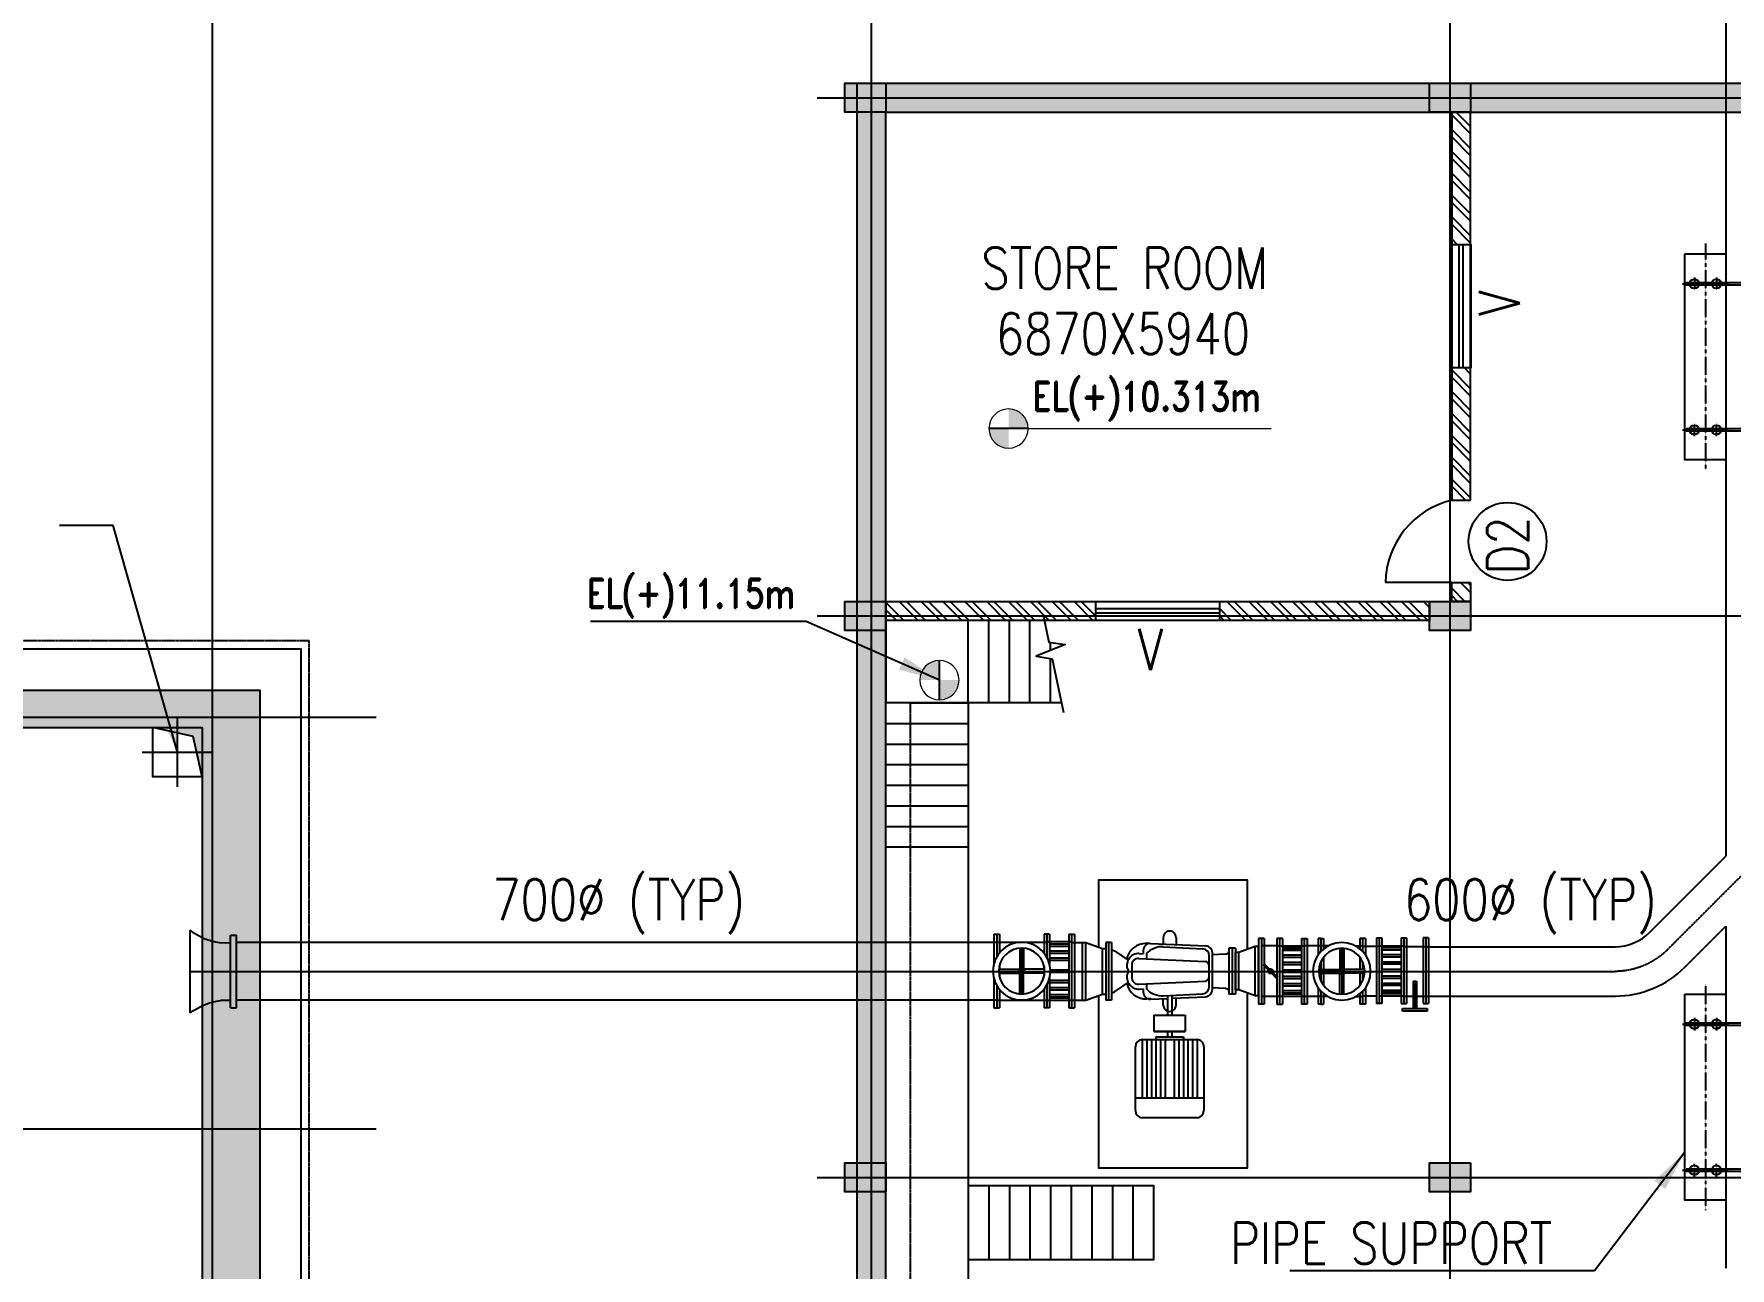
# Model space of a CAD drawing. Header units: millimetres. Extents: x -7644 to 230040, y 17031 to 222323.
# Drawn here: x 54782 to 75375, y 192252 to 207233 of the extents above; entities that cross this region are included whole.
import ezdxf

# ---------------------------------------------------------------- set-up
doc = ezdxf.new("R2010")
doc.units = ezdxf.units.MM
doc.header["$LTSCALE"] = 4
doc.header["$MEASUREMENT"] = 0
doc.linetypes.add('CENTER', pattern=[2, 1.25, -0.25, 0.25, -0.25])
doc.linetypes.add('HIDDEN', pattern=[0.375, 0.25, -0.125])
doc.layers.get('0').update_dxf_attribs({"color": 8})
for name, color, linetype in [('2MM', 2, 'Continuous'), ('3MM', 3, 'Continuous'), ('BRICK WALL', 1, 'Continuous'), ('CENTER', 252, 'CENTER'), ('DIM', 8, 'Continuous'), ('DIM LAYER', 8, 'Continuous'), ('GD NAME', 6, 'CENTER'), ('GRID', 8, 'CENTER'), ('HATCH', 253, 'Continuous'), ('MOTOR', 252, 'Continuous'), ('PCC', 8, 'HIDDEN'), ('PIPE LINE(MOTOR)', 142, 'Continuous'), ('RCC WALL', 7, 'Continuous'), ('txt-2', 7, 'Continuous')]:
    doc.layers.add(name, color=color, linetype=linetype)
doc.layers.add('C - E - Text 2.5', color=3, linetype='CENTER', lineweight=35)
doc.layers.add('Object', color=7, linetype='Continuous', lineweight=0)
doc.styles.add('Mano', font='romand.shx', dxfattribs={"height": 3})
doc.styles.add('ROMANS', font='ROMANS')
doc.dimstyles.new('1-75N', dxfattribs={"dimscale": 75, "dimtxt": 5, "dimasz": 5, "dimexe": 1.25, "dimexo": 1.25, "dimgap": 1.25, "dimtad": 1, "dimdec": 0, "dimdsep": 46, "dimtxsty": 'ROMANS', "dimcen": 1, "dimclrd": 8, "dimclre": 8, "dimclrt": 5, "dimadec": 0, "dimazin": 0, "dimtfac": 1, "dimtdec": 0, "dimtmove": 0, "dimatfit": 3, "dimfxl": 1, "dimarcsym": 0})

# ---------------------------------------------------------------- blocks, each defined once
blk = doc.blocks.new('MECH')
at = {"layer": 'CENTER', "elevation": 0}
blk.add_lwpolyline([(-25000, 4215), (-25001, -13083, -0.198924), (-25264, -13719), (-26675, -15130)], format="xyb", dxfattribs=at)
at = {"layer": 'MOTOR'}
for p, q in [((-25453, -5543), (-25453, -5609)), ((-25453, -5543), (-25100, -5543)), ((-24908, -5543), (-24557, -5543)), ((-24557, -5543), (-24557, -5609)), ((-25453, -5576), (-25178, -5576)), ((-25453, -5609), (-25226, -5609)), ((-25354, -5576), (-25354, -6186)), ((-25073, -5609), (-25027, -5609)), ((-25027, -5601), (-25027, -5857)), ((-24981, -5601), (-24981, -5851)), ((-24981, -5609), (-24934, -5609)), ((-24829, -5576), (-24557, -5576)), ((-24781, -5609), (-24557, -5609)), ((-24653, -5576), (-24653, -6186)), ((-25283, -5879), (-24725, -5879)), ((-25282, -5856), (-25026, -5856)), ((-25282, -5902), (-25026, -5902)), ((-25027, -6157), (-25027, -5902)), ((-24726, -5856), (-24982, -5856)), ((-24726, -5902), (-24982, -5902)), ((-24981, -6157), (-24981, -5902)), ((-25453, -6219), (-25453, -6153)), ((-25453, -6153), (-25222, -6153)), ((-25059, -6153), (-25027, -6153)), ((-25059, -6153), (-25027, -6153)), ((-24981, -6153), (-24949, -6153)), ((-24786, -6153), (-24557, -6153)), ((-24557, -6219), (-24557, -6153)), ((-25453, -6186), (-25172, -6186)), ((-25453, -6219), (-25088, -6219)), ((-25361, -6486), (-25361, -6186)), ((-25333, -6453), (-25333, -6219)), ((-25332, -6453), (-25332, -6219)), ((-25305, -6453), (-25305, -6219)), ((-25248, -6453), (-25248, -6219)), ((-25220, -6453), (-25220, -6219)), ((-25160, -6453), (-25160, -6219)), ((-25132, -6453), (-25132, -6219)), ((-25017, -6453), (-25017, -6229)), ((-24989, -6453), (-24989, -6229)), ((-24920, -6219), (-24557, -6219)), ((-24889, -6453), (-24889, -6219)), ((-24861, -6453), (-24861, -6219)), ((-24835, -6186), (-24557, -6186)), ((-24801, -6453), (-24801, -6219)), ((-24774, -6453), (-24774, -6219)), ((-24717, -6453), (-24717, -6219)), ((-24689, -6453), (-24689, -6219)), ((-24675, -6453), (-24675, -6219)), ((-24647, -6486), (-24647, -6186)), ((-25453, -6453), (-25453, -6519)), ((-25453, -6453), (-24557, -6453)), ((-25453, -6486), (-24557, -6486)), ((-25453, -6519), (-24557, -6519)), ((-25351, -6486), (-25351, -6619)), ((-24651, -6486), (-24651, -6619)), ((-24557, -6453), (-24557, -6519)), ((-25351, -6619), (-25351, -6660)), ((-24651, -6619), (-25351, -6619)), ((-25351, -6660), (-25278, -6860)), ((-24651, -6660), (-25351, -6660)), ((-24651, -6660), (-24726, -6860)), ((-24651, -6619), (-24651, -6660)), ((-25351, -6971), (-25351, -6900)), ((-25351, -6900), (-24653, -6900)), ((-25351, -6935), (-24653, -6935)), ((-25351, -6971), (-24653, -6971)), ((-25278, -6860), (-25278, -6900)), ((-24726, -6860), (-25278, -6860)), ((-24726, -6860), (-24726, -6900)), ((-24653, -6971), (-24653, -6900)), ((-25252, -7006), (-25139, -7172)), ((-24752, -7006), (-24865, -7172)), ((-25340, -7444), (-25340, -7376)), ((-25254, -7356), (-25215, -7356)), ((-25219, -7307), (-25215, -7356)), ((-25214, -7393), (-25153, -7393)), ((-25159, -7303), (-25121, -8106)), ((-25073, -7215), (-24932, -7215)), ((-24846, -7303), (-24884, -8106)), ((-24852, -7393), (-24791, -7393)), ((-24786, -7307), (-24790, -7356)), ((-24790, -7356), (-24751, -7356)), ((-24667, -7447), (-24666, -7378)), ((-24173, -7343), (-23463, -7343)), ((-24173, -7343), (-24173, -8008)), ((-24173, -7399), (-23463, -7399)), ((-23311, -7260), (-24087, -7260)), ((-23463, -8091), (-23463, -7260)), ((-23225, -8008), (-23225, -7343)), ((-25410, -7598), (-25338, -7598)), ((-25340, -7444), (-25311, -8117)), ((-25300, -7596), (-25275, -8080)), ((-24705, -7596), (-24730, -8080)), ((-24665, -7444), (-24670, -7648)), ((-24595, -7598), (-24667, -7598)), ((-24471, -7485), (-24272, -7485)), ((-24471, -7485), (-24471, -7866)), ((-24471, -7485), (-24471, -7866)), ((-24272, -7866), (-24272, -7485)), ((-24272, -7485), (-24272, -7866)), ((-24206, -7509), (-23463, -7509)), ((-24206, -7509), (-24206, -7842)), ((-24173, -7454), (-23463, -7454)), ((-24173, -7565), (-23463, -7565)), ((-25410, -7753), (-25328, -7753)), ((-24713, -7703), (-24471, -7703)), ((-24709, -7648), (-24471, -7648)), ((-24674, -7703), (-24694, -8117)), ((-24595, -7753), (-24677, -7753)), ((-24272, -7648), (-24206, -7648)), ((-24272, -7703), (-24206, -7703)), ((-24173, -7620), (-23463, -7620)), ((-24173, -7731), (-23463, -7731)), ((-24173, -7786), (-23463, -7786)), ((-24471, -7866), (-24272, -7866)), ((-24206, -7842), (-23463, -7842)), ((-24173, -7897), (-23463, -7897)), ((-24173, -7952), (-23463, -7952)), ((-24173, -8008), (-23463, -8008)), ((-25225, -8194), (-24780, -8194)), ((-25209, -8351), (-25202, -8194)), ((-24816, -8157), (-25189, -8157)), ((-24795, -8353), (-24802, -8194)), ((-24087, -8091), (-23311, -8091)), ((-25283, -8475), (-25283, -8396)), ((-25283, -8396), (-24724, -8396)), ((-25283, -8436), (-24724, -8436)), ((-24724, -8475), (-24724, -8396)), ((-25303, -8715), (-25230, -8515)), ((-25283, -8475), (-24724, -8475)), ((-25230, -8515), (-25230, -8475)), ((-24778, -8475), (-25230, -8475)), ((-24778, -8515), (-25230, -8515)), ((-24778, -8515), (-24778, -8475)), ((-24703, -8715), (-24778, -8515)), ((-25401, -8822), (-25401, -8756)), ((-25401, -8756), (-24605, -8756)), ((-25401, -8789), (-24605, -8789)), ((-25401, -8822), (-25081, -8822)), ((-25311, -9011), (-25311, -8789)), ((-25303, -8756), (-25303, -8715)), ((-24703, -8715), (-25303, -8715)), ((-24703, -8756), (-25303, -8756)), ((-25081, -8836), (-24940, -8978)), ((-25067, -8822), (-24605, -8822)), ((-25067, -8822), (-24925, -8964)), ((-24703, -8756), (-24703, -8715)), ((-24695, -9011), (-24695, -8789)), ((-24605, -8822), (-24605, -8756)), ((-25401, -9011), (-25401, -8978)), ((-25401, -8978), (-24939, -8978)), ((-25401, -9011), (-24605, -9011)), ((-25401, -9044), (-25401, -9011)), ((-25401, -9011), (-24939, -9011)), ((-25401, -9044), (-24605, -9044)), ((-25309, -9311), (-25309, -9011)), ((-25281, -9278), (-25281, -9044)), ((-25280, -9278), (-25280, -9044)), ((-25253, -9278), (-25253, -9044)), ((-25196, -9278), (-25196, -9044)), ((-25168, -9278), (-25168, -9044)), ((-25108, -9278), (-25108, -9044)), ((-25080, -9278), (-25080, -9044)), ((-25015, -9278), (-25015, -9044)), ((-24987, -9278), (-24987, -9044)), ((-24937, -9278), (-24937, -9044)), ((-24925, -8978), (-24605, -8978)), ((-24925, -9011), (-24605, -9011)), ((-24909, -9278), (-24909, -9044)), ((-24849, -9278), (-24849, -9044)), ((-24821, -9278), (-24821, -9044)), ((-24765, -9278), (-24765, -9044)), ((-24737, -9278), (-24737, -9044)), ((-24723, -9278), (-24723, -9044)), ((-24695, -9311), (-24695, -9011)), ((-24605, -8978), (-24605, -9011)), ((-24605, -9011), (-24605, -9044)), ((-25401, -9278), (-25401, -9311)), ((-25401, -9278), (-24605, -9278)), ((-25401, -9311), (-25401, -9344)), ((-25401, -9311), (-24605, -9311)), ((-25401, -9311), (-24939, -9311)), ((-25401, -9344), (-24605, -9344)), ((-25311, -9511), (-25311, -9311)), ((-24925, -9311), (-24605, -9311)), ((-24695, -9511), (-24695, -9311)), ((-24605, -9311), (-24605, -9278)), ((-24605, -9344), (-24605, -9311)), ((-25401, -9478), (-25199, -9478)), ((-25401, -9511), (-25401, -9478)), ((-25401, -9511), (-25241, -9511)), ((-25401, -9511), (-25241, -9511)), ((-25401, -9511), (-25401, -9544)), ((-25401, -9544), (-25272, -9544)), ((-25311, -9602), (-25311, -9511)), ((-25170, -9544), (-25025, -9544)), ((-25113, -9511), (-25025, -9511)), ((-25057, -9544), (-25025, -9544)), ((-25025, -9488), (-25025, -9744)), ((-24979, -9488), (-24979, -9744)), ((-24979, -9511), (-24890, -9511)), ((-24979, -9544), (-24834, -9544)), ((-24804, -9478), (-24605, -9478)), ((-24763, -9511), (-24605, -9511)), ((-24763, -9511), (-24605, -9511)), ((-24732, -9544), (-24605, -9544)), ((-24695, -9598), (-24695, -9511)), ((-24605, -9511), (-24605, -9478)), ((-24605, -9511), (-24605, -9544)), ((-25281, -9766), (-24723, -9766)), ((-25280, -9743), (-25024, -9743)), ((-25280, -9789), (-25024, -9789)), ((-25025, -10044), (-25025, -9789)), ((-24724, -9743), (-24980, -9743)), ((-24724, -9789), (-24980, -9789)), ((-24979, -10044), (-24979, -9795)), ((-25401, -10052), (-25401, -9986)), ((-25401, -9986), (-25275, -9986)), ((-25401, -10019), (-25244, -10019)), ((-25401, -10052), (-25204, -10052)), ((-25311, -9930), (-25311, -10019)), ((-25302, -10219), (-25302, -10019)), ((-25174, -9986), (-25025, -9986)), ((-25121, -10019), (-25025, -10019)), ((-24979, -9986), (-24829, -9986)), ((-24979, -10019), (-24883, -10019)), ((-24799, -10052), (-24605, -10052)), ((-24759, -10019), (-24605, -10019)), ((-24729, -9986), (-24605, -9986)), ((-24702, -10186), (-24702, -10019)), ((-24695, -9935), (-24695, -10019)), ((-24605, -10052), (-24605, -9986)), ((-25408, -10186), (-24612, -10186)), ((-25408, -10186), (-25408, -10219)), ((-25408, -10219), (-24612, -10219)), ((-25408, -10219), (-25408, -10252)), ((-25408, -10219), (-24612, -10219)), ((-25408, -10252), (-24612, -10252)), ((-25309, -10519), (-25309, -10219)), ((-25288, -10485), (-25288, -10252)), ((-25287, -10485), (-25287, -10252)), ((-25259, -10485), (-25259, -10252)), ((-25202, -10485), (-25202, -10252)), ((-25174, -10485), (-25174, -10252)), ((-25114, -10485), (-25114, -10252)), ((-25087, -10485), (-25087, -10252)), ((-25022, -10485), (-25022, -10252)), ((-24994, -10485), (-24994, -10252)), ((-24944, -10485), (-24944, -10252)), ((-24916, -10485), (-24916, -10252)), ((-24856, -10485), (-24856, -10252)), ((-24828, -10485), (-24828, -10252)), ((-24771, -10485), (-24771, -10252)), ((-24743, -10485), (-24743, -10252)), ((-24730, -10485), (-24730, -10252)), ((-24702, -10519), (-24702, -10219)), ((-24612, -10219), (-24612, -10186)), ((-24612, -10252), (-24612, -10219)), ((-25408, -10485), (-25408, -10519)), ((-25408, -10485), (-24612, -10485)), ((-24612, -10485), (-24612, -10519)), ((-24517, -10502), (-24552, -10502)), ((-24552, -10502), (-24552, -10652)), ((-24517, -10802), (-24517, -10502)), ((-25408, -10519), (-24612, -10519)), ((-25408, -10519), (-25408, -10552)), ((-25408, -10519), (-24612, -10519)), ((-25408, -10552), (-24612, -10552)), ((-25304, -10519), (-25304, -10786)), ((-24884, -10632), (-24552, -10632)), ((-24884, -10632), (-24884, -10672)), ((-24884, -10652), (-24552, -10652)), ((-24884, -10672), (-24552, -10672)), ((-24702, -10519), (-24702, -10632)), ((-24702, -10672), (-24702, -10786)), ((-24612, -10519), (-24612, -10552)), ((-24552, -10652), (-24552, -10802)), ((-25408, -10752), (-24612, -10752)), ((-25408, -10786), (-25408, -10752)), ((-25408, -10786), (-24612, -10786)), ((-25408, -10786), (-24612, -10786)), ((-25408, -10819), (-25408, -10786)), ((-25408, -10819), (-24612, -10819)), ((-24612, -10752), (-24612, -10786)), ((-24612, -10786), (-24612, -10819)), ((-24552, -10802), (-24517, -10802))]:
    blk.add_line(p, q, dxfattribs=at)
for centre, radius in [((-25004, -5879), 350), ((-25004, -5879), 279), ((-25003, -5881), 31.9), ((-25002, -9766), 350), ((-25002, -9766), 279), ((-25001, -9765), 31.9)]:
    blk.add_circle(centre, radius, dxfattribs=at)
for centre, radius, start, end in [((-25003, -5881), 16.1, 0, 180), ((-25003, -5881), 16.1, 180, 0), ((-25074, -8829), 10, 45.0001, 225.0001), ((-25003, -8900), 29.2, 155.0578, 294.9424), ((-25003, -8900), 29.2, 335.0578, 114.9424), ((-24932, -8971), 10, 225.0001, 45.0001), ((-25001, -9765), 16.1, 0.0002, 180.0002), ((-25001, -9765), 16.1, 180.0002, 0.0002)]:
    blk.add_arc(centre, radius, start, end, dxfattribs=at)
at = {"layer": 'MOTOR', "extrusion": (0, 0, -1)}
for centre, major_axis, ratio, start_param, end_param in [((-25300, -7009), (-29.3, 46.5), 0.843227, 1.255965, 2.00681), ((-25099, -7385), (-201, -135), 0.981011, 0.563564, 1.956976), ((-25073, -7298), (-146, 0), 0.965684, -0.064727, 2.077662), ((-24932, -7298), (-146, 0), 0.965684, 1.06393, 3.20632), ((-24908, -7386), (235, -57), 0.979062, -1.600219, -0.198408), ((-25254, -7439), (86, 0), 0.965684, 3.076865, 4.712389), ((-25200, -7514), (-65, -142), 0.540954, 0.736058, 2.306855), ((-25073, -7298), (86, 0), 0.965684, 3.076865, 4.712389), ((-24932, -7298), (-86, 0), 0.965684, 1.570796, 3.20632), ((-24805, -7514), (65, -142), 0.540954, 3.97633, 5.547127), ((-24751, -7439), (-86, 0), 0.965684, 1.570796, 3.20632), ((-24087, -7343), (86, 0), 0.965684, 3.141593, 4.712389), ((-23311, -7343), (86, 0), 0.965684, 4.712389, 6.283185), ((-25410, -7676), (-80, 0), 0.965684, 4.712389, 7.853982), ((-24595, -7676), (80, 0), 0.965684, 4.712389, 7.853982), ((-24087, -8008), (86, 0), 0.965684, 1.570796, 3.141593), ((-23311, -8008), (-86, 0), 0.965684, 3.141593, 4.712389), ((-25225, -8111), (86, 0), 0.965684, 1.570796, 3.076865), ((-25189, -8074), (86, 0), 0.965684, 1.570796, 3.076865), ((-25064, -8102), (57.3, 0), 0.965684, 1.570796, 3.076865), ((-24941, -8102), (57.3, 0), 0.965684, 0.064727, 1.570796), ((-24941, -8102), (57.3, 0), 0.965684, 0.064727, 1.570796), ((-24816, -8074), (86, 0), 0.965684, 0.064727, 1.570796), ((-24780, -8111), (-86, 0), 0.965684, 3.20632, 4.712389), ((-25257, -8350), (-28, -46.5), 0.855375, 4.245641, 5.302195), ((-24747, -8350), (29.3, -46.5), 0.843227, 1.00779, 2.00681)]:
    blk.add_ellipse(centre, major_axis=major_axis, ratio=ratio, start_param=start_param, end_param=end_param, dxfattribs=at)
at = {"layer": 'MOTOR'}
blk.add_ellipse((-24704, -7009), major_axis=(29.3, 46.5), ratio=0.843227, start_param=1.255965, end_param=2.00681, dxfattribs=at)
at = {"layer": 'PIPE LINE(MOTOR)'}
for p, q in [((-25442, 3727, 0), (-25442, 3655, 0)), ((-24558, 3727, 0), (-25442, 3727, 0)), ((-24648, 3727, 0), (-24648, 3848, 0)), ((-24558, 3727, 0), (-24558, 3655, 0)), ((-24558, 3655, 0), (-25442, 3655, 0)), ((-25353, -5576), (-25353, 3655, 0)), ((-24653, -5576), (-24653, 3655, 0))]:
    blk.add_line(p, q, dxfattribs=at)
at = {"layer": 'PIPE LINE(MOTOR)', "elevation": 0}
for points in [[(-24498, 4215), (-25502, 4215)], [(-43604, -14430), (-26400, -14430)], [(-25548, -14430), (-21400, -14430)]]:
    blk.add_lwpolyline(points, dxfattribs=at)
for points in [[(-25301, -10786), (-25301, -13083, -0.198928), (-25477, -13507), (-26400, -14430)], [(-24701, -10786), (-24701, -13083, -0.198921), (-25052, -13931), (-25551, -14430)]]:
    blk.add_lwpolyline(points, format="xyb", dxfattribs=at)
at = {"layer": 'PIPE LINE(MOTOR)'}
for centre, radius, start, end in [((-25996, 3790, 0), 651, 354.4138, 40.7102), ((-23885, 3751, 0), 768, 142.8264, 172.7632)]:
    blk.add_arc(centre, radius, start, end, dxfattribs=at)
at = {"layer": 'RCC WALL', "elevation": 0}
for points in [[(-25293, -6818), (-26114, -6818), (-26114, -8618), (-25268, -8618)], [(-24739, -8618), (-22614, -8618), (-22614, -6818), (-24711, -6818)]]:
    blk.add_lwpolyline(points, dxfattribs=at)
blk = doc.blocks.new('A$C4C517AF2')
at = {"layer": 'HATCH'}
blk.add_hatch(color=256, dxfattribs=at).paths.add_polyline_path([(-300, -300), (191, -191), (300, 300), (300, -300)])
at = {"layer": 'CENTER'}
for points in [[(0, 428), (0, -428)], [(-423, 0), (423, 0)]]:
    blk.add_lwpolyline(points, dxfattribs=at)
at = {"layer": 'RCC WALL', "linetype": 'Continuous'}
blk.add_lwpolyline([(300, 300), (300, -300), (-300, -300), (-300, 300)], close=True, dxfattribs=at)
blk.add_lwpolyline([(-300, -300), (191, -191), (300, 300)], dxfattribs=at)
blk = doc.blocks.new('A$C472B03D5')
at = {"layer": 'DIM'}
h = blk.add_hatch(color=1, dxfattribs=at)
h.dxf.hatch_style = 1
h.paths.add_polyline_path([(0, 0), (-238, 0), (-238, -238, 0.414214)])
h.paths.add_polyline_path([(-238, 0), (-238, 238, 0.414214), (-476, 0)])
at = {"layer": 'DIM', "color": 1}
blk.add_line((0, 0), (-476, 0), dxfattribs=at)
at = {"layer": 'Object'}
blk.add_lwpolyline([(0, 0), (2950, 0)], dxfattribs=at)
blk.add_circle((-238, 0), 238, dxfattribs=at)
blk = doc.blocks.new('C3-COLUMN 450X600 CONTINUOUS')
at = {"layer": 'HATCH'}
h = blk.add_hatch(color=256, dxfattribs=at)
h.dxf.hatch_style = 1
h.paths.add_polyline_path([(-175, -250), (175, -250), (175, 250), (-175, 250)])
at = {"layer": 'RCC WALL'}
blk.add_lwpolyline([(-175, -250), (175, -250), (175, 250), (-175, 250)], close=True, dxfattribs=at)
blk = doc.blocks.new('A$C0ED2451D')
at = {"color": 4}
blk.add_line((0, 0), (0, 806), dxfattribs=at)
blk.add_arc((-20, -242), 1049, 13.366, 88.8848)
blk = doc.blocks.new('A$C2D5220BB')
at = {"layer": 'DIM'}
h = blk.add_hatch(color=1, dxfattribs=at)
h.dxf.hatch_style = 1
h.paths.add_polyline_path([(238, 0), (0, 0), (0, -238, 0.414214)])
h.paths.add_polyline_path([(0, 0), (0, 238, 0.414214), (-238, 0)])
at = {"layer": 'DIM', "color": 1}
blk.add_line((238, 0), (-238, 0), dxfattribs=at)
at = {"layer": 'Object'}
blk.add_circle((0, 0), 238, dxfattribs=at)
blk = doc.blocks.new('A$C64C53C43')
at = {"layer": 'DIM LAYER', "linetype": 'CENTER', "ltscale": 0.5}
for points in [[(-2150, 2624), (-2150, -121)], [(-250, 2624), (-250, -121)], [(-2426, 2135), (-1870, 2135)], [(-2284, 2212), (-2284, 2058)], [(-2016, 2212), (-2016, 2058)], [(-520, 2135), (23, 2135)], [(-384, 2212), (-384, 2058)], [(-116, 2212), (-116, 2058)], [(-2284, 288), (-2284, 442)], [(-2016, 288), (-2016, 442)], [(-384, 288), (-384, 442)], [(-116, 288), (-116, 442)], [(-2426, 365), (-1870, 365)], [(-520, 365), (23, 365)]]:
    blk.add_lwpolyline(points, dxfattribs=at)
at = {"layer": 'DIM LAYER'}
for points in [[(-17, 2123), (-17, 2148), (-2383, 2148), (-2383, 2123)], [(-2383, 377), (-2383, 352), (-17, 352), (-17, 377)]]:
    blk.add_lwpolyline(points, close=True, dxfattribs=at)
for centre in [(-2284, 2135), (-2016, 2135), (-384, 2135), (-116, 2135), (-2284, 365), (-2016, 365), (-384, 365), (-116, 365)]:
    blk.add_circle(centre, 57.4, dxfattribs=at)

msp = doc.modelspace()

# ---------------------------------------------------------------- hatches: boundary and pattern name
at = {"layer": 'HATCH'}
h = msp.add_hatch(color=256, dxfattribs=at)
h.dxf.hatch_style = 1
h.paths.add_polyline_path([(56825.2, 198815.3), (56825.3, 183815.3), (13725.2, 183815.3), (13725.2, 213815.3), (39725.2, 213815.3), (39725.2, 198815.3)], flags=16)
h.paths.add_polyline_path([(40175.2, 199265.3), (40175.2, 214265.3), (13275.2, 214265.3), (13275.2, 183365.3), (57525.2, 183365.3), (57525.1, 199265.3)])
h = msp.add_hatch(color=256, dxfattribs=at)
h.dxf.hatch_style = 1
h.paths.add_polyline_path([(78225.2, 206283), (78225.2, 167053), (65125.3, 167053), (65125.3, 206283)], flags=16)
h.paths.add_polyline_path([(78575.2, 206633), (78575.2, 166703), (64775.3, 166703), (64775.3, 206633)])
h = msp.add_hatch(dxfattribs=at)
h.set_pattern_fill('ANSI32', color=252, scale=500, angle=-90, style=0)
h.set_pattern_definition([(315, (-143489.68, 1170117.85), (132.58252, 132.58252), []), (315, (-143489.68, 1170029.46), (132.58252, 132.58252), [])])
h.paths.add_polyline_path([(72225.2, 200573), (71995.2, 200573), (71995.2, 200343), (72225.2, 200343)])
h.paths.add_polyline_path([(71996.5, 204678), (72225.2, 204678), (72225.2, 206283), (71995.2, 206283), (71995.2, 201573), (72225.2, 201573), (72225.2, 203178), (71996.5, 203178)])
h = msp.add_hatch(dxfattribs=at)
h.set_pattern_fill('ANSI32', color=252, scale=500, angle=-90, style=0)
h.set_pattern_definition([(315, (-143964.68, 1170177.85), (132.58252, 132.58252), []), (315, (-143964.68, 1170089.46), (132.58252, 132.58252), [])])
h.paths.add_polyline_path([(67675.2, 200113), (67675.2, 200343), (65125.3, 200343), (65125.3, 200113)])
h.paths.add_polyline_path([(69175.2, 200343), (69175.2, 200113), (71725.2, 200113), (71725.2, 200343)])

# ---------------------------------------------------------------- linework, layer by layer
at = {"layer": '2MM', "color": 8}
msp.add_lwpolyline([(67035.2, 200179.6), (67104, 199850.6), (67301.5, 199819.1), (66949, 199678.1), (67146.5, 199646.7), (67282.6, 198995.5)], dxfattribs=at)
at = {"layer": '3MM', "color": 5}
for p, q in [((72086.5, 203178, 0), (72086.5, 204678, 0)), ((72136.5, 203178, 0), (72136.5, 204678, 0)), ((69175.2, 200253), (67675.2, 200253)), ((69175.2, 200203), (67675.2, 200203))]:
    msp.add_line(p, q, dxfattribs=at)
at = {"layer": '3MM', "color": 5, "elevation": 0}
msp.add_lwpolyline([(71996.5, 203178), (71996.5, 204678), (72226.5, 204678), (72226.5, 203178)], close=True, dxfattribs=at)
at = {"layer": '3MM', "color": 5}
msp.add_lwpolyline([(69175.2, 200113), (67675.2, 200113), (67675.2, 200343), (69175.2, 200343)], close=True, dxfattribs=at)
at = {"layer": 'BRICK WALL', "elevation": 0}
msp.add_lwpolyline([(72225.2, 201573), (72225.2, 206283), (71995.2, 206283), (71995.2, 201573), (72225.2, 201573)], dxfattribs=at)
msp.add_lwpolyline([(72225.2, 200573), (72225.2, 200343), (71995.2, 200343), (71995.2, 200573)], close=True, dxfattribs=at)
at = {"layer": 'BRICK WALL'}
msp.add_lwpolyline([(65125.3, 200113), (65125.3, 200343), (71725.2, 200343), (71725.2, 200113)], close=True, dxfattribs=at)
at = {"layer": 'GRID'}
for points in [[(56950.2, 165969.1), (56950.2, 221059.9)], [(64950.2, 165969.1), (64950.3, 221059.9)], [(71975.2, 165969.1), (71975.2, 221059.9)], [(64291.3, 206458), (82546.8, 206458)], [(64291.3, 200168), (82546.8, 200168)], [(9197.6, 198940.3), (58935.7, 198940.3)], [(9197.6, 193940.3), (58935.7, 193940.3)], [(64291.3, 193352.5), (82546.8, 193352.5)]]:
    msp.add_lwpolyline(points, dxfattribs=at)
at = {"layer": 'PCC'}
msp.add_lwpolyline([(58125.2, 188103.2), (58125.2, 199865.5), (40775.2, 199865.5), (40775.2, 214865.3), (12675.2, 214865.3), (12675.2, 187552.8)], dxfattribs=at)
at = {"layer": 'RCC WALL'}
for p, q in [((66125.3, 199113), (66125.3, 200113)), ((66375.3, 199113), (66375.3, 200113)), ((66625.3, 199113), (66625.3, 200113)), ((66875.3, 199113), (66875.3, 200113)), ((67125.3, 199748.6), (67125.3, 199847.2)), ((67125.3, 199113), (67125.3, 199650.1)), ((66125.3, 199113), (66125.3, 168053))]:
    msp.add_line(p, q, dxfattribs=at)
at = {"layer": 'RCC WALL', "linetype": 'HIDDEN'}
msp.add_line((65425.3, 168053), (65425.3, 199113), dxfattribs=at)
at = {"layer": 'RCC WALL'}
for points in [[(58025.2, 188003.2), (58025.2, 199765.5), (40675.2, 199765.5), (40675.2, 214765.3), (12775.2, 214765.3), (12775.2, 151940.5), (40675.2, 151940.5), (40675.2, 166940.3), (58025.2, 166940.2), (58025.2, 178703.2)], [(67258.1, 199113), (65125.3, 199113)], [(65125.3, 198863), (66125.3, 198863)], [(65125.3, 198613), (66125.3, 198613)], [(65125.3, 198363), (66125.3, 198363)], [(65125.3, 198113), (66125.3, 198113)], [(65125.3, 197863), (66125.3, 197863)], [(65125.3, 197613), (66125.3, 197613)], [(65125.3, 197363), (66125.3, 197363)], [(66125.3, 193253), (68375.3, 193253), (68375.3, 192353), (66125.3, 192353)], [(66375.3, 193253), (66375.3, 192353)], [(66625.3, 193253), (66625.3, 192353)], [(66875.3, 193253), (66875.3, 192353)], [(67125.3, 193253), (67125.3, 192353)], [(67375.3, 193253), (67375.3, 192353)], [(67625.3, 193253), (67625.3, 192353)], [(67875.3, 193253), (67875.3, 192353)], [(68125.3, 193253), (68125.3, 192353)]]:
    msp.add_lwpolyline(points, dxfattribs=at)
for points in [[(40175.2, 199265.3), (57525.2, 199265.3), (57525.3, 183365.3), (13275.2, 183365.3), (13275.2, 214265.3), (40175.2, 214265.3)], [(39725.2, 198815.3), (56825.2, 198815.3), (56825.3, 183815.3), (13725.2, 183815.3), (13725.2, 213815.3), (39725.2, 213815.3)], [(78575.2, 206633), (78575.2, 166703), (64775.3, 166703), (64775.3, 206633)], [(78225.2, 206283), (78225.2, 167053), (65125.3, 167053), (65125.3, 206283)], [(74825.3, 204563), (75325.3, 204563), (75325.3, 202063), (74825.3, 202063)], [(74825.3, 195575.7), (75325.3, 195575.7), (75325.3, 193075.7), (74825.3, 193075.7)]]:
    msp.add_lwpolyline(points, close=True, dxfattribs=at)
at = {"layer": 'RCC WALL', "linetype": 'HIDDEN'}
msp.add_lwpolyline([(65425.3, 199113), (66125.3, 199113), (66125.3, 200113), (65125.3, 200113), (65125.3, 199113)], dxfattribs=at)
at = {"layer": 'txt-2'}
msp.add_circle((72673.7, 201071.9, 0), 472.9, dxfattribs=at)

# ---------------------------------------------------------------- block references
at = {"rotation": 90.00000000000001}
msp.add_blockref('A$C0ED2451D', (71997.7, 200573, 0), dxfattribs=at)
at = {"color": 4, "xscale": -1, "rotation": 90}
msp.add_blockref('A$C2D5220BB', (65775.9, 199388.4, 0), dxfattribs=at)
at = {"layer": 'DIM', "xscale": -1, "rotation": 90}
for p in [(64875.3, 206458), (71975.2, 206458), (64875.3, 200168), (71975.2, 200168, 0), (64875.3, 193352.5), (71975.2, 193352.5, 0)]:
    msp.add_blockref('C3-COLUMN 450X600 CONTINUOUS', p, dxfattribs=at)
at = {"layer": 'DIM LAYER'}
for p in [(77225.3, 202063), (77225.3, 193075.7)]:
    msp.add_blockref('A$C64C53C43', p, dxfattribs=at)
at = {"layer": 'GD NAME', "xscale": -1, "rotation": 180}
msp.add_blockref('A$C472B03D5', (66853, 202442, 0), dxfattribs=at)
at = {"layer": 'GD NAME', "rotation": 90.00000000000001}
msp.add_blockref('A$C4C517AF2', (56525.2, 198515.3), dxfattribs=at)
at = {"layer": 'MOTOR', "xscale": -1, "rotation": 90.0001189127853}
msp.add_blockref('MECH', (60895.2, 170852, 0), dxfattribs=at)

# ---------------------------------------------------------------- texts
at = {"layer": 'C - E - Text 2.5', "style": 'Mano', "width": 0.8}
for s, p in [('EL(+)10.313m', (66907.9, 202659, 0)), ('EL(+)11.15m', (61494, 200266.8, 0))]:
    msp.add_text(s, height=350, dxfattribs=at).set_placement(p)
at = {"layer": 'txt-2', "style": 'ROMANS', "width": 0.8}
for s, rotation, p in [('STORE ROOM', 0, (66284.9, 204139.1, 0)), ('V  ', 90, (72823.6, 203808.9, 0)), ('6870X5940', 0, (66461, 203344.8, 0)), ('D2', 90, (72925, 200672.2, 0)), ('700%%C (TYP)', 0, (60347.5, 196473.6)), ('600%%C (TYP)', 0, (71417, 196473.6)), ('PIPE SUPPORT', 0, (69306.9, 192305.1, -384.6))]:
    msp.add_text(s, height=500, rotation=rotation, dxfattribs=at).set_placement(p)
msp.add_text('V  ', height=500, dxfattribs=at).set_placement((68183.8, 199511.2))

# ---------------------------------------------------------------- leaders
at = {"layer": 'DIM'}
for points in [[(56525.2, 198515.3), (55745.4, 201264.5), (55093.1, 201264.5)], [(65775.9, 199388.4, 0), (64156.5, 200101.9, 0), (61540, 200101.9, 0)], [(74825.3, 193658.5), (73730, 192219), (70031.5, 192219)]]:
    msp.add_leader(points, dimstyle='1-75N', override={"dimscale": 100, "dimtad": 0}, dxfattribs=at)

doc.saveas('drawing.dxf')
